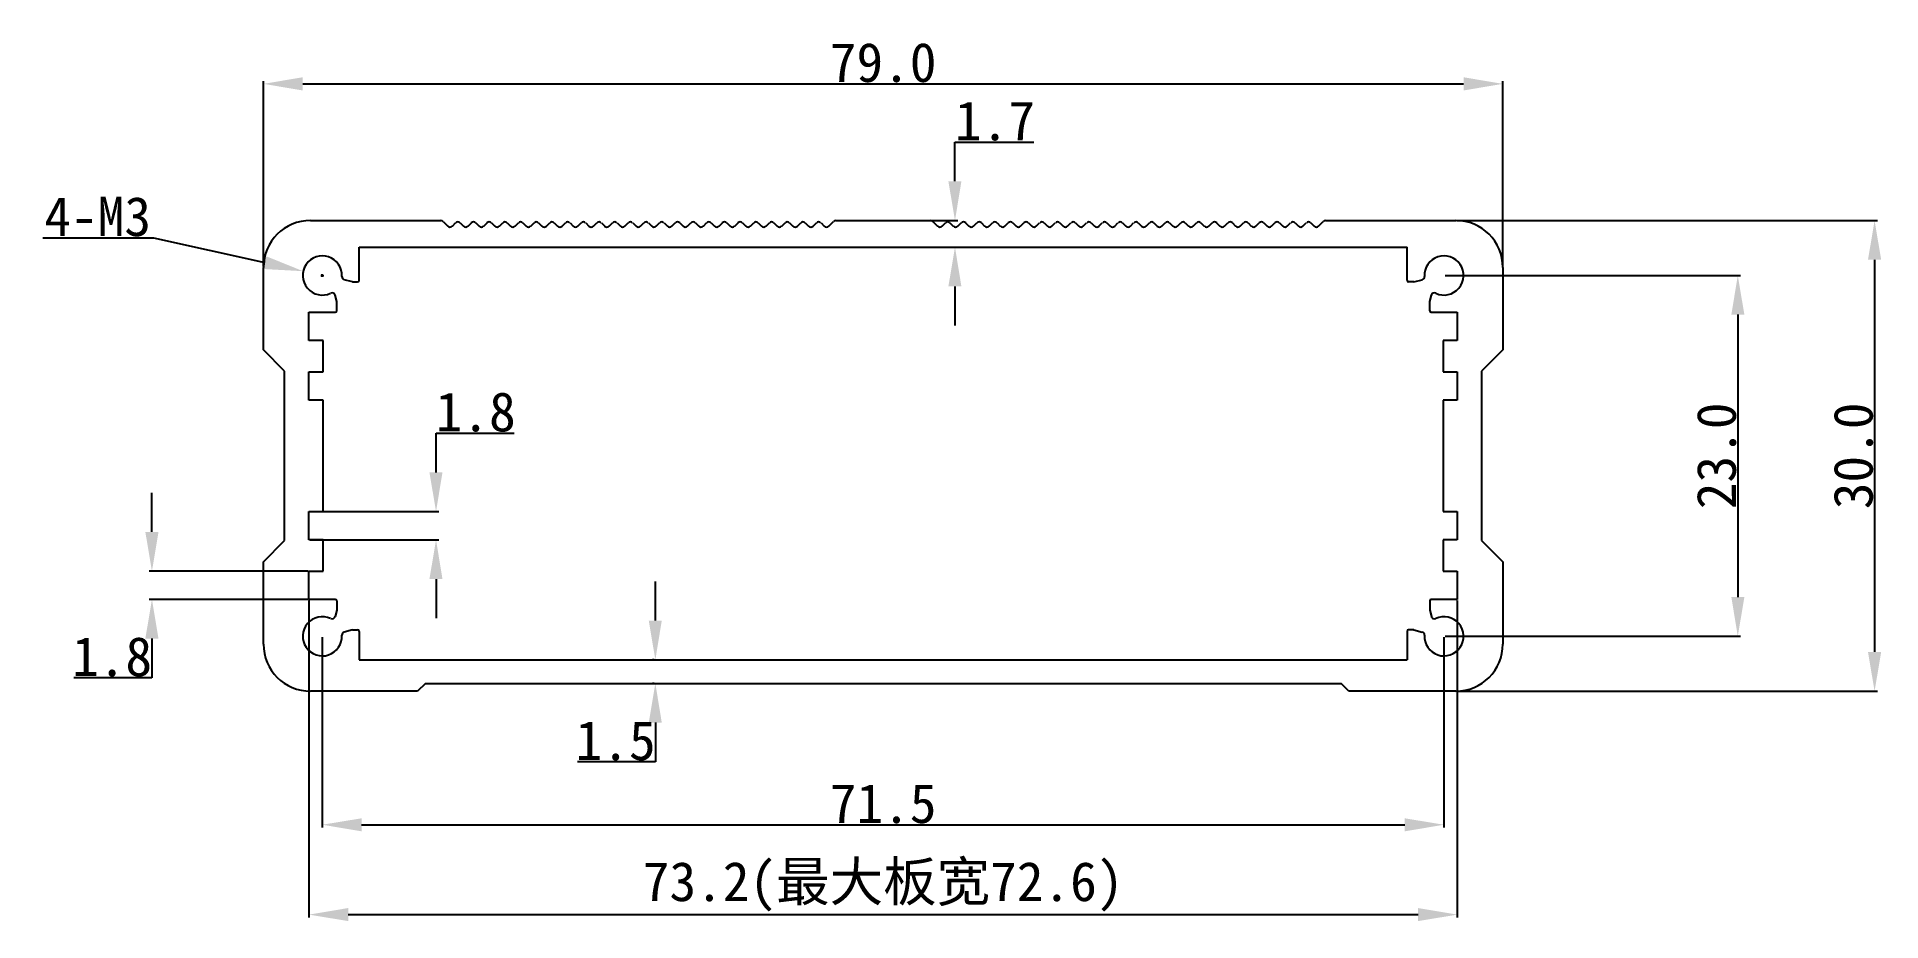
# Model space of a CAD drawing. Header units: inches. Extents: x 91 to 209, y 46 to 103.
import ezdxf

# ---------------------------------------------------------------- set-up
doc = ezdxf.new("R2010")
doc.units = ezdxf.units.IN
doc.header["$MEASUREMENT"] = 0
doc.layers.get('Defpoints').update_dxf_attribs({"color": 3})
for name, color, linetype in [('图层1', 30, 'Continuous'), ('壳体层', 7, 'Continuous'), ('标注层', 7, 'Continuous')]:
    doc.layers.add(name, color=color, linetype=linetype)
doc.styles.get("Standard").update_dxf_attribs({"font": 'simhei.ttf'})
doc.dimstyles.get("Standard").update_dxf_attribs({"dimtxt": 2.5, "dimasz": 2.5, "dimexe": 0.18, "dimexo": 0.0625, "dimgap": 0.09, "dimtad": 1, "dimtoh": 1, "dimdec": 1, "dimzin": 0, "dimdsep": 46, "dimtxsty": 'Standard', "dimcen": 0.09, "dimadec": 0, "dimazin": 0, "dimtfac": 1, "dimtdec": 1, "dimtofl": 0, "dimtmove": 0, "dimatfit": 3, "dimfxl": 1, "dimtolj": 1, "dimtzin": 0, "dimarcsym": 0})

# ---------------------------------------------------------------- blocks, each defined once
blk = doc.blocks.new('*D19')
at = {"layer": 'Defpoints', "color": 0, "transparency": 16777216}
for p in [(184.52, 99.52), (105.52, 87.81), (184.52, 87.81)]:
    blk.add_point(p, dxfattribs=at)
at = {"layer": '壳体层', "color": 0, "lineweight": -2, "transparency": 16777216}
for p, q in [((105.52, 87.87), (105.52, 99.7)), ((108.02, 99.52), (182.02, 99.52)), ((184.52, 87.87), (184.52, 99.7))]:
    blk.add_line(p, q, dxfattribs=at)
at = {"layer": '壳体层', "color": 0, "transparency": 16777216}
for points in [[(108.02, 99.94), (108.02, 99.1), (105.52, 99.52)], [(182.02, 99.94), (182.02, 99.1), (184.52, 99.52)]]:
    blk.add_solid(points, dxfattribs=at)
at = {"layer": '壳体层', "color": 0, "transparency": 16777216, "insert": (145.02, 100.87), "char_height": 2.5, "attachment_point": 5}
blk.add_mtext('\\A1;79.0', dxfattribs=at)
blk = doc.blocks.new('*D20')
at = {"layer": 'Defpoints', "color": 0, "transparency": 16777216}
for p in [(181.52, 90.81), (181.52, 60.81), (208.22, 60.81)]:
    blk.add_point(p, dxfattribs=at)
at = {"layer": '壳体层', "color": 0, "lineweight": -2, "transparency": 16777216}
for p, q in [((181.59, 90.81), (208.4, 90.81)), ((208.22, 88.31), (208.22, 63.31)), ((181.59, 60.81), (208.4, 60.81))]:
    blk.add_line(p, q, dxfattribs=at)
at = {"layer": '壳体层', "color": 0, "transparency": 16777216}
for points in [[(207.8, 88.31), (208.64, 88.31), (208.22, 90.81)], [(207.8, 63.31), (208.64, 63.31), (208.22, 60.81)]]:
    blk.add_solid(points, dxfattribs=at)
at = {"layer": '壳体层', "color": 0, "transparency": 16777216, "insert": (206.87, 75.81), "char_height": 2.5, "attachment_point": 5, "rotation": 90}
blk.add_mtext('\\A1;30.0', dxfattribs=at)
blk = doc.blocks.new('*D24')
at = {"layer": 'Defpoints', "color": 0, "transparency": 16777216}
for p in [(180.77, 87.31), (180.77, 64.31), (199.5, 64.31)]:
    blk.add_point(p, dxfattribs=at)
at = {"layer": '壳体层', "color": 0, "lineweight": -2, "transparency": 16777216}
for p, q in [((180.84, 87.31), (199.68, 87.31)), ((199.5, 84.81), (199.5, 66.81)), ((180.84, 64.31), (199.68, 64.31))]:
    blk.add_line(p, q, dxfattribs=at)
at = {"layer": '壳体层', "color": 0, "transparency": 16777216}
for points in [[(199.09, 84.81), (199.92, 84.81), (199.5, 87.31)], [(199.09, 66.81), (199.92, 66.81), (199.5, 64.31)]]:
    blk.add_solid(points, dxfattribs=at)
at = {"layer": '壳体层', "color": 0, "transparency": 16777216, "insert": (198.15, 75.81), "char_height": 2.5, "attachment_point": 5, "rotation": 90}
blk.add_mtext('\\A1;23.0', dxfattribs=at)
blk = doc.blocks.new('*D25')
at = {"layer": 'Defpoints', "color": 0, "transparency": 16777216}
for p in [(108.42, 68.46), (98.41, 66.66), (108.42, 66.66)]:
    blk.add_point(p, dxfattribs=at)
at = {"layer": '壳体层', "color": 0, "lineweight": -2, "transparency": 16777216}
for p, q in [((98.41, 70.96), (98.41, 73.46)), ((108.36, 68.46), (98.23, 68.46)), ((108.36, 66.66), (98.23, 66.66)), ((98.41, 64.16), (98.41, 61.66)), ((98.41, 61.66), (93.43, 61.66))]:
    blk.add_line(p, q, dxfattribs=at)
at = {"layer": '壳体层', "color": 0, "transparency": 16777216}
for points in [[(97.99, 70.96), (98.83, 70.96), (98.41, 68.46)], [(97.99, 64.16), (98.83, 64.16), (98.41, 66.66)]]:
    blk.add_solid(points, dxfattribs=at)
at = {"layer": '壳体层', "color": 0, "transparency": 16777216, "insert": (95.87, 63), "char_height": 2.5, "attachment_point": 5}
blk.add_mtext('\\A1;1.8', dxfattribs=at)
blk = doc.blocks.new('*D26')
at = {"layer": 'Defpoints', "color": 0, "transparency": 16777216}
for p in [(108.05, 87.58), (109.27, 87.31)]:
    blk.add_point(p, dxfattribs=at)
at = {"layer": '壳体层', "color": 0, "lineweight": -2, "transparency": 16777216}
for p, q in [((91.46, 89.71), (98.52, 89.71)), ((98.52, 89.71), (105.61, 88.13)), ((109.18, 87.31), (109.36, 87.31)), ((109.27, 87.22), (109.27, 87.4))]:
    blk.add_line(p, q, dxfattribs=at)
at = {"layer": '壳体层', "color": 0, "transparency": 16777216}
blk.add_solid([(105.7, 88.53), (105.52, 87.72), (108.05, 87.58)], dxfattribs=at)
at = {"layer": '壳体层', "color": 0, "transparency": 16777216, "insert": (94.95, 91.05), "char_height": 2.5, "attachment_point": 5}
blk.add_mtext('\\A1;4-M3', dxfattribs=at)
blk = doc.blocks.new('*D27')
at = {"layer": 'Defpoints', "color": 0, "transparency": 16777216}
for p in [(109.27, 64.31), (180.77, 64.31), (180.77, 52.3)]:
    blk.add_point(p, dxfattribs=at)
at = {"layer": '壳体层', "color": 0, "lineweight": -2, "transparency": 16777216}
for p, q in [((109.27, 64.25), (109.27, 52.12)), ((180.77, 64.25), (180.77, 52.12)), ((111.77, 52.3), (178.27, 52.3))]:
    blk.add_line(p, q, dxfattribs=at)
at = {"layer": '壳体层', "color": 0, "transparency": 16777216}
for points in [[(111.77, 52.71), (111.77, 51.88), (109.27, 52.3)], [(178.27, 52.71), (178.27, 51.88), (180.77, 52.3)]]:
    blk.add_solid(points, dxfattribs=at)
at = {"layer": '壳体层', "color": 0, "transparency": 16777216, "insert": (145.02, 53.64), "char_height": 2.5, "attachment_point": 5}
blk.add_mtext('\\A1;71.5', dxfattribs=at)
blk = doc.blocks.new('*D28')
at = {"layer": 'Defpoints', "color": 0, "transparency": 16777216}
for p in [(108.42, 66.66), (181.62, 66.66), (181.62, 46.57)]:
    blk.add_point(p, dxfattribs=at)
at = {"layer": '图层1', "color": 0, "lineweight": -2, "transparency": 16777216}
for p, q in [((108.42, 66.6), (108.42, 46.39)), ((181.62, 66.6), (181.62, 46.39)), ((110.92, 46.57), (179.12, 46.57))]:
    blk.add_line(p, q, dxfattribs=at)
at = {"layer": '图层1', "color": 0, "transparency": 16777216}
for points in [[(110.92, 46.99), (110.92, 46.16), (108.42, 46.57)], [(179.12, 46.99), (179.12, 46.16), (181.62, 46.57)]]:
    blk.add_solid(points, dxfattribs=at)
at = {"layer": '图层1', "color": 0, "transparency": 16777216, "insert": (145.02, 48.35), "char_height": 2.5, "attachment_point": 5}
blk.add_mtext('\\A1;73.2(最大板宽72.6)', dxfattribs=at)
blk = doc.blocks.new('*D34')
at = {"layer": 'Defpoints', "color": 0, "transparency": 16777216}
for p in [(108.42, 72.26), (116.52, 72.26), (108.42, 70.46)]:
    blk.add_point(p, dxfattribs=at)
at = {"layer": '标注层', "color": 0, "lineweight": -2, "transparency": 16777216}
for p, q in [((116.52, 74.76), (116.52, 77.26)), ((116.52, 77.26), (121.5, 77.26)), ((108.49, 72.26), (116.7, 72.26)), ((108.49, 70.46), (116.7, 70.46)), ((116.52, 67.96), (116.52, 65.46))]:
    blk.add_line(p, q, dxfattribs=at)
at = {"layer": '标注层', "color": 0, "transparency": 16777216}
for points in [[(116.1, 74.76), (116.93, 74.76), (116.52, 72.26)], [(116.1, 67.96), (116.93, 67.96), (116.52, 70.46)]]:
    blk.add_solid(points, dxfattribs=at)
at = {"layer": '标注层', "color": 0, "transparency": 16777216, "insert": (119.05, 78.6), "char_height": 2.5, "attachment_point": 5}
blk.add_mtext('\\A1;1.8', dxfattribs=at)
blk = doc.blocks.new('*D35')
at = {"layer": 'Defpoints', "color": 0, "transparency": 16777216}
for p in [(145.02, 90.81), (149.6, 90.81), (145.02, 89.11)]:
    blk.add_point(p, dxfattribs=at)
at = {"layer": '标注层', "color": 0, "lineweight": -2, "transparency": 16777216}
for p, q in [((149.6, 93.31), (149.6, 95.81)), ((149.6, 95.81), (154.62, 95.81)), ((145.09, 90.81), (149.78, 90.81)), ((145.09, 89.11), (149.78, 89.11)), ((149.6, 86.61), (149.6, 84.11))]:
    blk.add_line(p, q, dxfattribs=at)
at = {"layer": '标注层', "color": 0, "transparency": 16777216}
for points in [[(149.18, 93.31), (150.01, 93.31), (149.6, 90.81)], [(149.18, 86.61), (150.01, 86.61), (149.6, 89.11)]]:
    blk.add_solid(points, dxfattribs=at)
at = {"layer": '标注层', "color": 0, "transparency": 16777216, "insert": (152.15, 97.15), "char_height": 2.5, "attachment_point": 5}
blk.add_mtext('\\A1;1.7', dxfattribs=at)
blk = doc.blocks.new('*D36')
at = {"layer": 'Defpoints', "color": 0, "transparency": 16777216}
for p in [(130.5, 62.81), (130.5, 61.31), (130.5, 61.31)]:
    blk.add_point(p, dxfattribs=at)
at = {"layer": '标注层', "color": 0, "lineweight": -2, "transparency": 16777216}
for p, q in [((130.5, 65.31), (130.5, 67.81)), ((130.43, 62.81), (130.32, 62.81)), ((130.43, 61.31), (130.32, 61.31)), ((130.5, 58.81), (130.5, 56.31)), ((130.5, 56.31), (125.53, 56.31))]:
    blk.add_line(p, q, dxfattribs=at)
at = {"layer": '标注层', "color": 0, "transparency": 16777216}
for points in [[(130.08, 65.31), (130.91, 65.31), (130.5, 62.81)], [(130.08, 58.81), (130.91, 58.81), (130.5, 61.31)]]:
    blk.add_solid(points, dxfattribs=at)
at = {"layer": '标注层', "color": 0, "transparency": 16777216, "insert": (127.97, 57.65), "char_height": 2.5, "attachment_point": 5}
blk.add_mtext('\\A1;1.5', dxfattribs=at)

msp = doc.modelspace()

# ---------------------------------------------------------------- linework, layer by layer
at = {"layer": '壳体层', "linetype": 'Continuous'}
for p, q in [((108.52, 90.81), (116.83, 90.81)), ((116.97, 90.75), (117.27, 90.45)), ((117.56, 90.45), (117.77, 90.67)), ((118.06, 90.67), (118.27, 90.45)), ((118.56, 90.45), (118.77, 90.67)), ((119.06, 90.67), (119.27, 90.45)), ((119.56, 90.45), (119.77, 90.67)), ((120.06, 90.67), (120.27, 90.45)), ((120.56, 90.45), (120.77, 90.67)), ((121.06, 90.67), (121.27, 90.45)), ((121.56, 90.45), (121.77, 90.67)), ((122.06, 90.67), (122.27, 90.45)), ((122.56, 90.45), (122.77, 90.67)), ((123.06, 90.67), (123.27, 90.45)), ((123.56, 90.45), (123.77, 90.67)), ((124.06, 90.67), (124.27, 90.45)), ((124.56, 90.45), (124.77, 90.67)), ((125.06, 90.67), (125.27, 90.45)), ((125.56, 90.45), (125.77, 90.67)), ((126.06, 90.67), (126.27, 90.45)), ((126.56, 90.45), (126.77, 90.67)), ((127.06, 90.67), (127.27, 90.45)), ((127.56, 90.45), (127.77, 90.67)), ((128.06, 90.67), (128.27, 90.45)), ((128.56, 90.45), (128.77, 90.67)), ((129.06, 90.67), (129.27, 90.45)), ((129.56, 90.45), (129.77, 90.67)), ((130.06, 90.67), (130.27, 90.45)), ((130.56, 90.45), (130.77, 90.67)), ((131.06, 90.67), (131.27, 90.45)), ((131.56, 90.45), (131.77, 90.67)), ((132.06, 90.67), (132.27, 90.45)), ((132.56, 90.45), (132.77, 90.67)), ((133.06, 90.67), (133.27, 90.45)), ((133.56, 90.45), (133.77, 90.67)), ((134.06, 90.67), (134.27, 90.45)), ((134.56, 90.45), (134.77, 90.67)), ((135.06, 90.67), (135.27, 90.45)), ((135.56, 90.45), (135.77, 90.67)), ((136.06, 90.67), (136.27, 90.45)), ((136.56, 90.45), (136.77, 90.67)), ((137.06, 90.67), (137.27, 90.45)), ((137.56, 90.45), (137.77, 90.67)), ((138.06, 90.67), (138.27, 90.45)), ((138.56, 90.45), (138.77, 90.67)), ((139.06, 90.67), (139.27, 90.45)), ((139.56, 90.45), (139.77, 90.67)), ((140.06, 90.67), (140.27, 90.45)), ((140.56, 90.45), (140.77, 90.67)), ((141.06, 90.67), (141.27, 90.45)), ((141.56, 90.45), (141.86, 90.75)), ((142, 90.81), (145.02, 90.81)), ((145.02, 90.81), (148.05, 90.81)), ((148.19, 90.75), (148.49, 90.45)), ((148.78, 90.45), (148.99, 90.67)), ((149.28, 90.67), (149.49, 90.45)), ((149.78, 90.45), (149.99, 90.67)), ((150.28, 90.67), (150.49, 90.45)), ((150.78, 90.45), (150.99, 90.67)), ((151.28, 90.67), (151.49, 90.45)), ((151.78, 90.45), (151.99, 90.67)), ((152.28, 90.67), (152.49, 90.45)), ((152.78, 90.45), (152.99, 90.67)), ((153.28, 90.67), (153.49, 90.45)), ((153.78, 90.45), (153.99, 90.67)), ((154.28, 90.67), (154.49, 90.45)), ((154.78, 90.45), (154.99, 90.67)), ((155.28, 90.67), (155.49, 90.45)), ((155.78, 90.45), (155.99, 90.67)), ((156.28, 90.67), (156.49, 90.45)), ((156.78, 90.45), (156.99, 90.67)), ((157.28, 90.67), (157.49, 90.45)), ((157.78, 90.45), (157.99, 90.67)), ((158.28, 90.67), (158.49, 90.45)), ((158.78, 90.45), (158.99, 90.67)), ((159.28, 90.67), (159.49, 90.45)), ((159.78, 90.45), (159.99, 90.67)), ((160.28, 90.67), (160.49, 90.45)), ((160.78, 90.45), (160.99, 90.67)), ((161.28, 90.67), (161.49, 90.45)), ((161.78, 90.45), (161.99, 90.67)), ((162.28, 90.67), (162.49, 90.45)), ((162.78, 90.45), (162.99, 90.67)), ((163.28, 90.67), (163.49, 90.45)), ((163.78, 90.45), (163.99, 90.67)), ((164.28, 90.67), (164.49, 90.45)), ((164.78, 90.45), (164.99, 90.67)), ((165.28, 90.67), (165.49, 90.45)), ((165.78, 90.45), (165.99, 90.67)), ((166.28, 90.67), (166.49, 90.45)), ((166.78, 90.45), (166.99, 90.67)), ((167.28, 90.67), (167.49, 90.45)), ((167.78, 90.45), (167.99, 90.67)), ((168.28, 90.67), (168.49, 90.45)), ((168.78, 90.45), (168.99, 90.67)), ((169.28, 90.67), (169.49, 90.45)), ((169.78, 90.45), (169.99, 90.67)), ((170.28, 90.67), (170.49, 90.45)), ((170.78, 90.45), (170.99, 90.67)), ((171.28, 90.67), (171.49, 90.45)), ((171.78, 90.45), (171.99, 90.67)), ((172.28, 90.67), (172.49, 90.45)), ((172.78, 90.45), (173.08, 90.75)), ((173.22, 90.81), (181.52, 90.81)), ((111.62, 87), (111.62, 89.11)), ((111.62, 89.11), (145.02, 89.11)), ((145.02, 89.11), (178.42, 89.11)), ((178.42, 87), (178.42, 89.11)), ((105.52, 82.56), (105.52, 87.81)), ((184.52, 87.81), (184.52, 82.56)), ((111.2, 86.9), (111.52, 86.9)), ((178.85, 86.9), (178.52, 86.9)), ((108.42, 83.16), (108.42, 84.96)), ((108.42, 84.96), (110.09, 84.96)), ((110.19, 85.06), (110.19, 85.64)), ((179.86, 85.06), (179.86, 85.64)), ((179.96, 84.96), (181.62, 84.96)), ((181.62, 84.96), (181.62, 83.16)), ((106.87, 81.21), (105.52, 82.56)), ((109.32, 83.16), (108.42, 83.16)), ((109.32, 81.16), (109.32, 83.16)), ((181.62, 83.16), (180.72, 83.16)), ((180.72, 83.16), (180.72, 81.16)), ((184.52, 82.56), (183.17, 81.21)), ((106.87, 70.41), (106.87, 81.21)), ((108.42, 79.36), (108.42, 81.16)), ((108.42, 81.16), (109.32, 81.16)), ((180.72, 81.16), (181.62, 81.16)), ((181.62, 81.16), (181.62, 79.36)), ((183.17, 81.21), (183.17, 70.41)), ((109.32, 79.36), (108.42, 79.36)), ((109.32, 72.26), (109.32, 79.36)), ((181.62, 79.36), (180.72, 79.36)), ((180.72, 79.36), (180.72, 72.26)), ((108.42, 70.46), (108.42, 72.26)), ((108.42, 72.26), (109.32, 72.26)), ((180.72, 72.26), (181.62, 72.26)), ((181.62, 72.26), (181.62, 70.46)), ((105.52, 69.06), (106.87, 70.41)), ((109.32, 70.46), (108.42, 70.46)), ((109.32, 68.46), (109.32, 70.46)), ((181.62, 70.46), (180.72, 70.46)), ((180.72, 70.46), (180.72, 68.46)), ((183.17, 70.41), (184.52, 69.06)), ((105.52, 63.81), (105.52, 69.06)), ((108.42, 66.66), (108.42, 68.46)), ((108.42, 68.46), (109.32, 68.46)), ((180.72, 68.46), (181.62, 68.46)), ((181.62, 68.46), (181.62, 66.66)), ((184.52, 69.06), (184.52, 63.81)), ((110.09, 66.66), (108.42, 66.66)), ((110.19, 66.56), (110.19, 65.98)), ((179.86, 66.56), (179.86, 65.98)), ((181.62, 66.66), (179.96, 66.66)), ((111.2, 64.72), (111.52, 64.72)), ((178.85, 64.72), (178.52, 64.72)), ((111.62, 64.62), (111.62, 62.81)), ((178.42, 64.62), (178.42, 62.81)), ((115.84, 61.31), (115.34, 60.81)), ((174.71, 60.81), (174.21, 61.31)), ((115.34, 60.81), (108.52, 60.81)), ((181.52, 60.81), (174.71, 60.81))]:
    msp.add_line(p, q, dxfattribs=at)
at = {"layer": '壳体层'}
for p, q in [((111.2, 86.9), (110.67, 87.04)), ((178.85, 86.9), (179.38, 87.04)), ((110.19, 85.64), (110.08, 86.05)), ((179.86, 85.64), (179.97, 86.05)), ((110.19, 65.98), (110.08, 65.57)), ((179.86, 65.98), (179.97, 65.57)), ((111.2, 64.72), (110.67, 64.58)), ((178.85, 64.72), (179.38, 64.58)), ((111.62, 62.81), (178.42, 62.81)), ((115.84, 61.31), (174.21, 61.31))]:
    msp.add_line(p, q, dxfattribs=at)
at = {"layer": '壳体层', "linetype": 'Continuous'}
for centre, radius, start, end in [((108.52, 87.81), 3, 90, 180), ((116.83, 90.61), 0.2, 45, 90), ((117.91, 90.53), 0.2, 45, 135), ((118.91, 90.53), 0.2, 45, 135), ((119.91, 90.53), 0.2, 45, 135), ((120.91, 90.53), 0.2, 45, 135), ((121.91, 90.53), 0.2, 45, 135), ((122.91, 90.53), 0.2, 45, 135), ((123.91, 90.53), 0.2, 45, 135), ((124.91, 90.53), 0.2, 45, 135), ((125.91, 90.53), 0.2, 45, 135), ((126.91, 90.53), 0.2, 45, 135), ((127.91, 90.53), 0.2, 45, 135), ((128.91, 90.53), 0.2, 45, 135), ((129.91, 90.53), 0.2, 45, 135), ((130.91, 90.53), 0.2, 45, 135), ((131.91, 90.53), 0.2, 45, 135), ((132.91, 90.53), 0.2, 45, 135), ((133.91, 90.53), 0.2, 45, 135), ((134.91, 90.53), 0.2, 45, 135), ((135.91, 90.53), 0.2, 45, 135), ((136.91, 90.53), 0.2, 45, 135), ((137.91, 90.53), 0.2, 45, 135), ((138.91, 90.53), 0.2, 45, 135), ((139.91, 90.53), 0.2, 45, 135), ((140.91, 90.53), 0.2, 45, 135), ((142, 90.61), 0.2, 90, 135), ((148.05, 90.61), 0.2, 45, 90), ((149.14, 90.53), 0.2, 45, 135), ((150.14, 90.53), 0.2, 45, 135), ((151.14, 90.53), 0.2, 45, 135), ((152.14, 90.53), 0.2, 45, 135), ((153.14, 90.53), 0.2, 45, 135), ((154.14, 90.53), 0.2, 45, 135), ((155.14, 90.53), 0.2, 45, 135), ((156.14, 90.53), 0.2, 45, 135), ((157.14, 90.53), 0.2, 45, 135), ((158.14, 90.53), 0.2, 45, 135), ((159.14, 90.53), 0.2, 45, 135), ((160.14, 90.53), 0.2, 45, 135), ((161.14, 90.53), 0.2, 45, 135), ((162.14, 90.53), 0.2, 45, 135), ((163.14, 90.53), 0.2, 45, 135), ((164.14, 90.53), 0.2, 45, 135), ((165.14, 90.53), 0.2, 45, 135), ((166.14, 90.53), 0.2, 45, 135), ((167.14, 90.53), 0.2, 45, 135), ((168.14, 90.53), 0.2, 45, 135), ((169.14, 90.53), 0.2, 45, 135), ((170.14, 90.53), 0.2, 45, 135), ((171.14, 90.53), 0.2, 45, 135), ((172.14, 90.53), 0.2, 45, 135), ((173.22, 90.61), 0.2, 90, 135), ((181.52, 87.81), 3, 0, 90), ((117.41, 90.59), 0.2, 225, 315), ((118.41, 90.59), 0.2, 225, 315), ((119.41, 90.59), 0.2, 225, 315), ((120.41, 90.59), 0.2, 225, 315), ((121.41, 90.59), 0.2, 225, 315), ((122.41, 90.59), 0.2, 225, 315), ((123.41, 90.59), 0.2, 225, 315), ((124.41, 90.59), 0.2, 225, 315), ((125.41, 90.59), 0.2, 225, 315), ((126.41, 90.59), 0.2, 225, 315), ((127.41, 90.59), 0.2, 225, 315), ((128.41, 90.59), 0.2, 225, 315), ((129.41, 90.59), 0.2, 225, 315), ((130.41, 90.59), 0.2, 225, 315), ((131.41, 90.59), 0.2, 225, 315), ((132.41, 90.59), 0.2, 225, 315), ((133.41, 90.59), 0.2, 225, 315), ((134.41, 90.59), 0.2, 225, 315), ((135.41, 90.59), 0.2, 225, 315), ((136.41, 90.59), 0.2, 225, 315), ((137.41, 90.59), 0.2, 225, 315), ((138.41, 90.59), 0.2, 225, 315), ((139.41, 90.59), 0.2, 225, 315), ((140.41, 90.59), 0.2, 225, 315), ((141.41, 90.59), 0.2, 225, 315), ((148.64, 90.59), 0.2, 225, 315), ((149.64, 90.59), 0.2, 225, 315), ((150.64, 90.59), 0.2, 225, 315), ((151.64, 90.59), 0.2, 225, 315), ((152.64, 90.59), 0.2, 225, 315), ((153.64, 90.59), 0.2, 225, 315), ((154.64, 90.59), 0.2, 225, 315), ((155.64, 90.59), 0.2, 225, 315), ((156.64, 90.59), 0.2, 225, 315), ((157.64, 90.59), 0.2, 225, 315), ((158.64, 90.59), 0.2, 225, 315), ((159.64, 90.59), 0.2, 225, 315), ((160.64, 90.59), 0.2, 225, 315), ((161.64, 90.59), 0.2, 225, 315), ((162.64, 90.59), 0.2, 225, 315), ((163.64, 90.59), 0.2, 225, 315), ((164.64, 90.59), 0.2, 225, 315), ((165.64, 90.59), 0.2, 225, 315), ((166.64, 90.59), 0.2, 225, 315), ((167.64, 90.59), 0.2, 225, 315), ((168.64, 90.59), 0.2, 225, 315), ((169.64, 90.59), 0.2, 225, 315), ((170.64, 90.59), 0.2, 225, 315), ((171.64, 90.59), 0.2, 225, 315), ((172.64, 90.59), 0.2, 225, 315), ((109.27, 87.31), 1.25, 356.9469, 294.9356), ((180.77, 87.31), 1.25, 245.0644, 183.0531), ((111.52, 87), 0.1, 270, 0), ((178.52, 87), 0.1, 180, 270), ((110.09, 85.06), 0.1, 270, 360), ((179.96, 85.06), 0.1, 180, 270), ((110.09, 66.56), 0.1, 0, 90), ((179.96, 66.56), 0.1, 90, 180), ((109.27, 64.31), 1.25, 65.0644, 3.0531), ((111.52, 64.62), 0.1, 360, 90), ((178.52, 64.62), 0.1, 90, 180), ((180.77, 64.31), 1.25, 176.9469, 114.9356), ((108.52, 63.81), 3, 180, 270), ((181.52, 63.81), 3, 270, 0)]:
    msp.add_arc(centre, radius, start, end, dxfattribs=at)
at = {"layer": '壳体层'}
for centre, start, end in [((110.72, 87.23), 176.9469, 255), ((179.33, 87.23), 285, 3.0531), ((109.89, 86), 15, 114.9356), ((180.16, 86), 65.0644, 165), ((109.89, 65.63), 245.0644, 345), ((180.16, 65.63), 195, 294.9356), ((110.72, 64.39), 105, 183.0531), ((179.33, 64.39), 356.9469, 75)]:
    msp.add_arc(centre, 0.2, start, end, dxfattribs=at)

# ---------------------------------------------------------------- dimensions: what is measured, and where the dimension line sits
at = {"layer": '图层1'}
dim = msp.add_linear_dim(base=(181.62, 46.57), p1=(108.42, 66.66), p2=(181.62, 66.66), text='<>(最大板宽72.6)', dimstyle='Standard', dxfattribs=at)
dim.commit()
dim.dimension.update_dxf_attribs({"geometry": '*D28', "text_midpoint": (145.02, 48.35)})
at = {"layer": '壳体层'}
for base, p1, p2, picture, middle in [((184.52, 99.52), (105.52, 87.81), (184.52, 87.81), '*D19', (145.02, 100.87)), ((180.77, 52.3), (109.27, 64.31), (180.77, 64.31), '*D27', (145.02, 53.64))]:
    dim = msp.add_linear_dim(base=base, p1=p1, p2=p2, dimstyle='Standard', dxfattribs=at)
    dim.commit()
    dim.dimension.update_dxf_attribs({"geometry": picture, "text_midpoint": middle})
dim = msp.add_radius_dim(center=(109.27, 87.31), mpoint=(108.05, 87.58), text='4-M3', dimstyle='Standard', dxfattribs=at)
dim.commit()
dim.dimension.update_dxf_attribs({"geometry": '*D26', "text_midpoint": (98.52, 89.71), "dimtype": 164})
for base, p1, p2, picture, middle in [((208.22, 60.81), (181.52, 90.81), (181.52, 60.81), '*D20', (206.87, 75.81)), ((199.5, 64.31), (180.77, 87.31), (180.77, 64.31), '*D24', (198.15, 75.81)), ((98.41, 66.66), (108.42, 68.46), (108.42, 66.66), '*D25', (95.87, 63))]:
    dim = msp.add_linear_dim(base=base, p1=p1, p2=p2, angle=90, dimstyle='Standard', dxfattribs=at)
    dim.commit()
    dim.dimension.update_dxf_attribs({"geometry": picture, "text_midpoint": middle})
at = {"layer": '标注层'}
for base, p1, p2, picture, middle in [((149.6, 90.81), (145.02, 89.11), (145.02, 90.81), '*D35', (152.15, 97.15)), ((130.5, 61.31), (130.5, 62.81), (130.5, 61.31), '*D36', (127.97, 57.65))]:
    dim = msp.add_linear_dim(base=base, p1=p1, p2=p2, angle=90, dimstyle='Standard', dxfattribs=at)
    dim.commit()
    dim.dimension.update_dxf_attribs({"geometry": picture, "text_midpoint": middle})
dim = msp.add_linear_dim(base=(116.52, 72.26), p1=(108.42, 70.46), p2=(108.42, 72.26), angle=90, dimstyle='Standard', dxfattribs=at)
dim.commit()
dim.dimension.update_dxf_attribs({"geometry": '*D34', "text_midpoint": (119.05, 77.26), "dimtype": 160})

doc.saveas('drawing.dxf')
